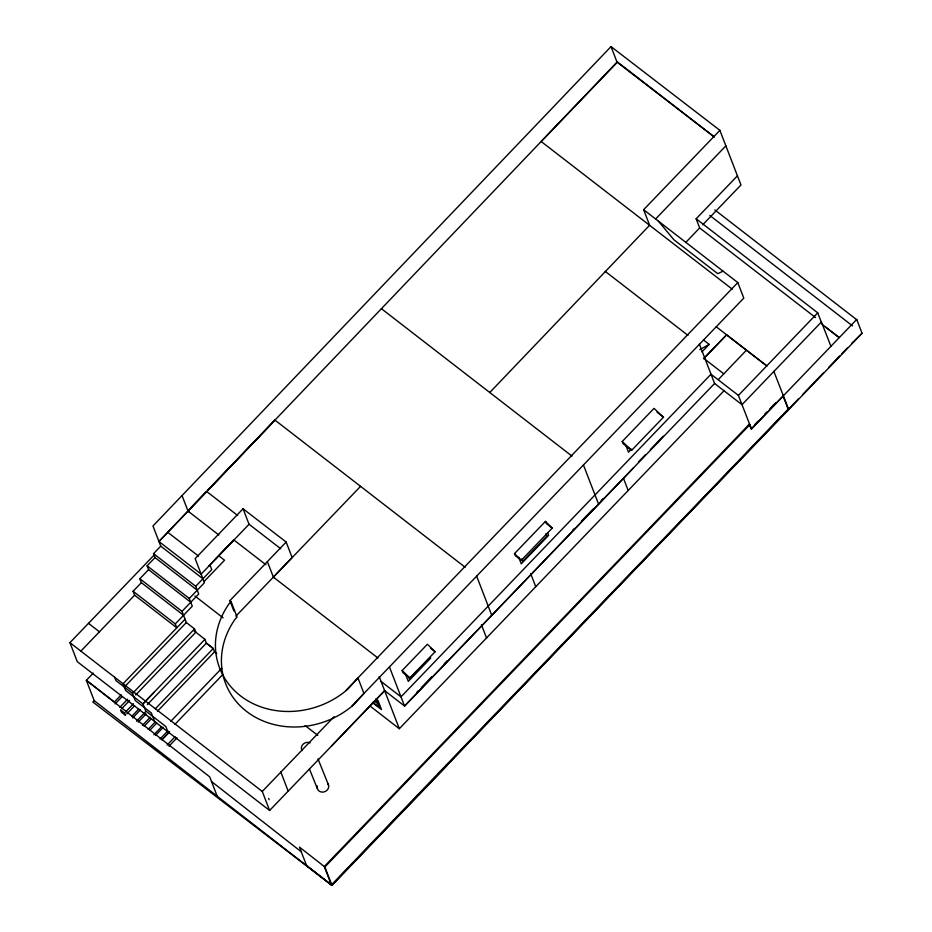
<?xml version="1.0" encoding="UTF-8"?>
<svg xmlns="http://www.w3.org/2000/svg" width="932" height="932" viewBox="0 0 932 932"><rect width="100%" height="100%" fill="white"/><g stroke="black" fill="none" stroke-linecap="round" stroke-linejoin="round"><path stroke-width="1.4" d="M231.066 601.548L229.016 603.831A81.014 71.193 -21.1 0 0 242.436 697.299A81.014 71.193 -21.1 0 0 347.683 689.284L357.958 677.925L363.946 693.455L353.671 704.802A81.014 71.193 -21.1 0 1 248.425 712.817A81.014 71.193 -21.1 0 1 235.004 619.349L237.066 617.077L231.066 601.548L229.889 600.639L267.391 561.612M702.705 224.798L740.963 184.967L719.888 130.34L611.031 46.6L152.965 525.986L160.747 546.152L153.535 553.655L155.05 557.581L147.116 565.829L148.584 569.638L139.847 578.725L141.361 582.651L133.101 591.249L134.616 595.175L176.8 627.807L175.286 623.892L192.283 606.196L189.301 598.472L204.446 582.71L195.149 558.629L243.054 508.767L249.042 524.285L201.149 574.147L158.953 541.515L274.963 420.122L465.15 567.262M158.953 541.515L617.019 62.118L611.031 46.6M209.013 565.829L234.13 539.546M489.766 392.5L649.616 225.229L643.628 209.712L719.888 130.34M190.757 507.765L205.797 492.108M207.801 490.022L274.963 420.122M384.66 690.728L269.616 810.467L77.274 661.673L69.935 642.661L154.269 554.889M80.863 651.119L134.616 595.175M93.247 673.137L86.35 680.313L94.19 700.619L331.967 885.4L446.929 765.755L446.242 765.009L788.157 409.136L782.822 395.319M215.094 559.468L233.839 539.954L265.946 564.757M193.821 630.743L195.871 632.327L194.543 628.879L186.342 622.541L182.031 611.369L198.702 594.022L195.72 586.286L211.762 569.592L209.98 564.955M203.933 581.673L224.53 560.237L218.787 555.787M94.19 700.619L92.851 702.017L331.967 885.4M185.06 619.209L123.059 683.75L125.669 690.519L143.004 703.94L154.141 692.185M125.319 686.057L186.342 622.541M121.276 694.818L114.38 701.994L86.35 680.313L209.735 776.88L217.133 796.044M115.114 703.893L122.092 696.635M154.63 721.508L151.322 712.957L135.291 700.549L132.53 693.42L194.543 628.879M119.82 707.341L127.661 699.175M121.719 708.693L129.56 700.526M135.734 694.923L195.825 632.211L204.924 639.329L206.356 643.162L213.253 648.497L214.535 651.829L216.737 653.53M243.054 508.767L286.147 542.04L267.379 561.6L273.379 577.129L377.926 658.004M125.564 711.99L133.474 703.765M126.787 713.889L134.569 705.78M204.924 639.329L142.957 703.811L145.707 710.953L165.826 726.506L167.842 731.737M131.971 716.137L138.786 709.042M132.659 717.92L140.452 709.811M147.361 704.569L206.438 643.08M235.878 616.157L360.567 486.353M136.515 721.205L145.345 712.013M274.299 577.84L273.402 577.083L292.124 557.546L286.147 542.04M138.227 722.079L146.079 713.912M155.318 708.798L213.253 648.497L206.391 643.127M142.445 725.341L150.285 717.174M157.496 711.198L214.535 651.829M144.157 726.226L151.019 719.073M148.176 729.337L155.05 722.183M149.901 730.21L156.762 723.069M153.85 734.789L161.644 726.68M155.469 735.43L163.263 727.333M170.812 721.31L221.758 668.291M655.627 218.962L725.877 145.858M160.071 738.994L167.853 730.886M174.832 724.455L222.783 674.558M162.168 739.495L169.205 732.156M161.772 739.88L169.566 731.771M167.084 745.076L175.123 736.688M168.96 746.206L177.01 737.818M815.523 317.556L699.676 227.944L696.146 218.787L737.433 175.81M685.649 242.541L699.676 227.944M345.947 690.426L737.806 282.571L643.628 209.712M269.616 810.467L262.276 791.454L334.11 716.685M351.935 705.943L743.794 298.1L737.806 282.571M701.971 351.888L709.182 344.386L703.485 339.982M402.158 670.527L427.392 644.257L435.116 651.736L409.87 678.007L402.985 672.671L402.158 670.527L409.87 678.007M514.511 553.596L545.453 521.384L552.21 528.118L521.268 560.33L515.338 555.728L514.511 553.596L521.268 560.33M622.215 441.5L654.031 408.379L663.479 417.187L631.651 450.307L623.03 443.632L622.215 441.5L631.651 450.307M716.242 326.783L766.989 366.043L726.576 334.856L703.811 358.389L723.733 373.79M703.637 358.738L726.576 334.856M428.44 659.099L409.334 678.985L408.379 676.527M430.759 658.027L408.298 681.409L405.269 673.568M631.453 449.154L628.518 452.195L626.001 445.659M416.604 692.569L418.503 690.589M421.369 687.606L431.842 676.714M444.215 663.829L447.069 660.858M572.481 530.494L574.462 528.432M581.382 521.233L593.241 508.884M601.152 500.647L603.132 498.585M638.443 462.004L645.387 454.781M650.338 449.62L663.234 436.199M699.443 344.257L714.588 383.483L404.581 706.141L389.436 666.916M718.572 379.336L746.45 350.152M369.724 705.815L399.315 728.707L724.281 390.485M446.812 765.452L862.065 333.26L856.729 319.443L751.483 428.988L738.4 395.401L817.725 312.837L696.146 218.787M749.258 424.246L751.483 428.988L749.258 424.246L324.289 866.55L331.396 884.957L446.242 765.009M331.897 885.202L324.872 866.993L749.829 424.689M754.897 424.386L757.891 421.276M764.869 414.006L766.873 411.932M769.855 408.822L775.843 402.589M851.638 343.489L862.065 333.26M331.85 885.109L798.456 398.896M802.475 394.714L823.538 372.765M828.56 367.534L839.592 356.036M841.596 353.95L847.619 347.683M751.297 428.837L783.404 395.774M699.827 349.617L709.182 344.386M723.057 271.165L717.768 273.682L673.906 239.757L658.365 221.117M788.728 409.579L773.84 371.344M825.379 327.015L839.231 337.629L822.001 324.22M617.019 62.118L714.39 137.027L617.52 62.036L541.166 141.513L732.307 289.211M714.844 209.945L856.881 319.827M709.8 215.467L852.512 325.874M605.264 271.398L687.956 335.369M738.4 395.401L711.011 374.21L401.005 696.868L381.083 681.455M714.588 383.483L741.977 404.674L821.418 321.983L830.936 346.296M657.013 412.189L663.479 417.187M381.433 308.702L572.027 456.144M552.21 528.118L546.28 523.528L545.453 521.384M430.526 648.183L435.116 651.736M206.857 491.642L237.648 515.466M248.914 524.157L280.753 548.762M187.751 510.887L218.857 535.015M167.795 532.323L198.574 556.136M375.806 698.942L378.077 700.701L381.514 709.613L372.427 702.588M374.687 701.272L377.949 703.8M372.788 702.309L379.336 707.365L376.575 700.235M160.747 546.152L202.931 578.784M153.535 553.655L195.72 586.286M155.05 557.581L197.235 590.212M194.928 596.026L223.097 617.869M147.116 565.829L189.301 598.472M148.584 569.638L190.769 602.27M139.847 578.725L182.031 611.369M141.361 582.651L183.546 615.283M133.101 591.249L175.286 623.892M305.125 725.562L317.765 735.348M88.505 623.333L99.433 631.779M69.935 642.661L262.276 791.454M132.53 693.42L115.906 680.558L114.624 677.226M324.872 866.993L299.452 847.106L306.523 865.444L331.373 884.899M188.113 511.167L189.254 512.052M211.541 781.552L301.257 851.778M318.01 758.916L328.565 785.152M309.459 769.017L317.381 788.693M817.725 312.837L821.255 321.983M633.445 467.922L404.535 706.025L384.613 690.612L331.547 746.008M623.473 478.291L628.18 490.5M583.455 464.986L598.542 504.096M547.62 532.731L548.633 535.341L521.256 563.837L518.74 557.289M545.942 533.652L546.898 536.156L522.561 561.483L521.594 558.99M530.669 573.576L535.737 586.717M476.648 576.151L491.735 615.26M481.448 624.801L486.632 638.245M379.196 676.585L399.315 728.707M229.889 600.639L233.885 610.984M182.043 495.579L188.031 511.109M280.847 772.115L288.186 791.14M268.649 798.479L269.115 799.668M328.006 783.94A5.872 5.126 -21.9 0 1 323.66 792.037A5.872 5.126 -21.9 0 1 317.416 785.991M302.108 750.551A5.872 5.126 -21.9 0 1 303.11 744.19A5.872 5.126 -21.9 0 1 310.088 742.839M124.573 713.015L120.554 709.904L121.428 712.164L125.447 715.275L124.573 713.015"/></g></svg>
